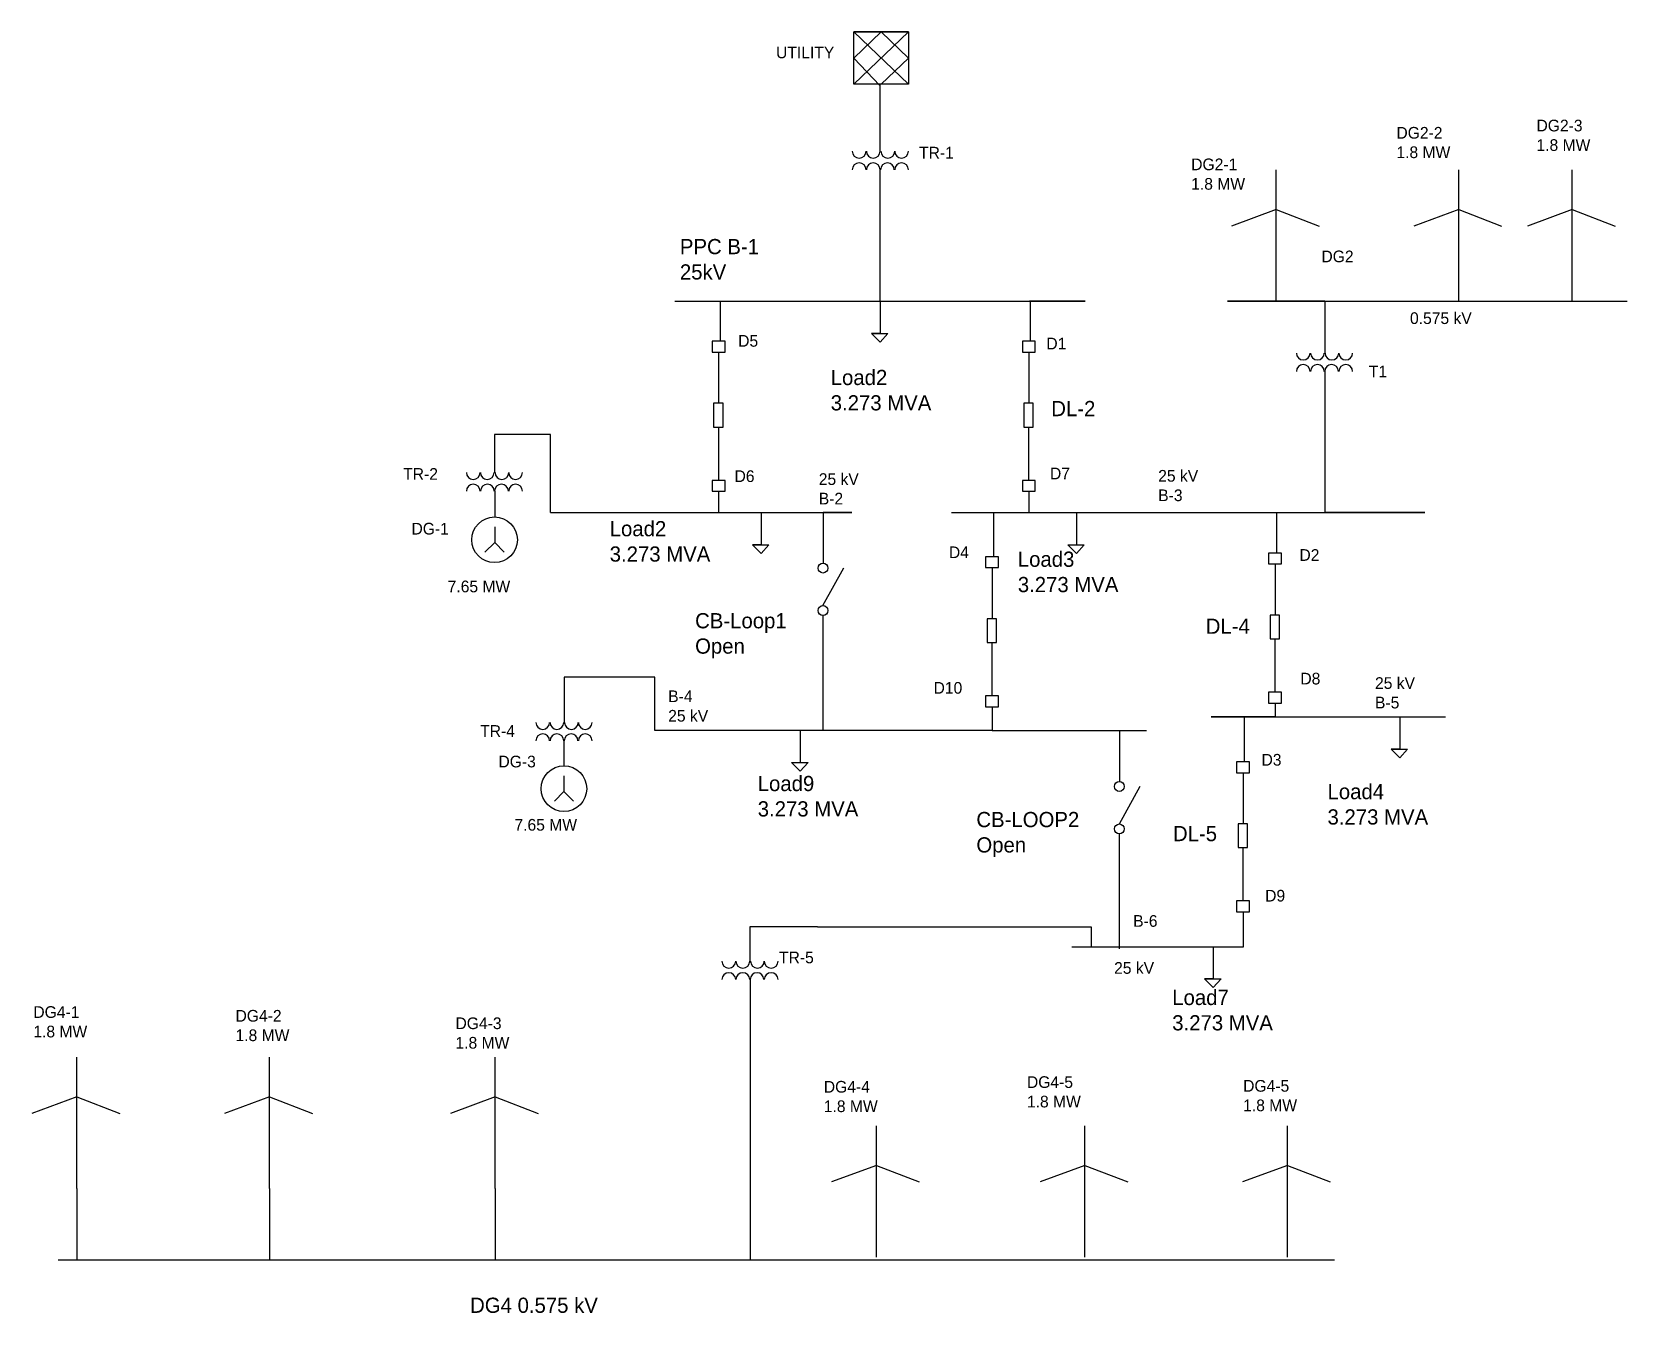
# Model space of a CAD drawing. Header units: inches. Extents: x 10 to 147, y -22 to 88.
import ezdxf

# ---------------------------------------------------------------- set-up
doc = ezdxf.new("R2010")
doc.units = ezdxf.units.IN
doc.header["$MEASUREMENT"] = 0

msp = doc.modelspace()

# ---------------------------------------------------------------- linework, layer by layer
for p, q in [((80.59, 83.26), (85.26, 87.74)), ((85.26, 87.74), (80.59, 87.74)), ((80.59, 87.74), (85.26, 83.26)), ((82.92, 87.74), (80.59, 85.5)), ((85.26, 85.5), (82.92, 87.74)), ((80.59, 85.5), (82.83, 83.16)), ((82.92, 83.26), (85.26, 85.5)), ((82.84, 77.53), (82.84, 83.26)), ((85.26, 83.26), (82.92, 83.26)), ((82.84, 64.71), (82.84, 76.03)), ((116.69, 72.56), (116.69, 75.95)), ((132.29, 72.56), (132.29, 75.95)), ((142, 72.56), (142, 75.95)), ((116.69, 72.56), (112.86, 71.14)), ((116.69, 64.71), (116.69, 72.56)), ((116.69, 72.56), (120.37, 71.14)), ((132.29, 72.56), (128.46, 71.14)), ((132.29, 64.71), (132.29, 72.56)), ((132.29, 72.56), (135.96, 71.14)), ((142, 72.56), (138.17, 71.14)), ((142, 64.71), (142, 72.56)), ((142, 72.56), (145.67, 71.14)), ((65.3, 64.71), (100.38, 64.71)), ((65.3, 64.71), (69.16, 64.71)), ((69.16, 64.71), (69.16, 61.28)), ((82.85, 64.71), (82.85, 61.96)), ((100.38, 64.71), (95.61, 64.71)), ((95.66, 64.71), (95.66, 61.28)), ((120.86, 64.71), (112.53, 64.71)), ((112.53, 64.71), (146.68, 64.71)), ((120.86, 64.71), (120.86, 60.28)), ((82.85, 61.96), (82.11, 61.96)), ((82.11, 61.96), (83.51, 61.96)), ((82.85, 61.22), (82.11, 61.96)), ((83.51, 61.96), (82.85, 61.22)), ((69.04, 60.35), (69.04, 56.02)), ((95.54, 60.35), (95.54, 56.02)), ((120.84, 58.7), (120.84, 56.68)), ((120.84, 56.68), (120.84, 46.63)), ((54.68, 53.32), (49.89, 53.32)), ((49.89, 53.32), (49.89, 50.03)), ((54.68, 46.63), (54.68, 53.32)), ((69.02, 53.95), (69.02, 49.4)), ((95.52, 53.95), (95.52, 49.4)), ((49.9, 48.48), (49.9, 46.26)), ((69.04, 48.46), (69.04, 46.63)), ((95.54, 48.46), (95.54, 46.63)), ((54.68, 46.63), (80.42, 46.63)), ((67.55, 46.63), (72.68, 46.63)), ((72.68, 46.63), (72.68, 43.88)), ((80.42, 46.63), (77.97, 46.63)), ((77.97, 46.63), (77.97, 42.31)), ((88.93, 46.63), (129.41, 46.63)), ((92.52, 46.63), (92.52, 42.85)), ((99.63, 46.63), (99.63, 43.88)), ((116.71, 46.6), (116.71, 43.17)), ((129.41, 46.63), (120.86, 46.63)), ((49.9, 45.41), (49.9, 44.08)), ((49.9, 44.08), (49.07, 43.25)), ((49.9, 44.08), (50.72, 43.25)), ((72.68, 43.88), (71.94, 43.88)), ((71.94, 43.88), (73.34, 43.88)), ((72.68, 43.14), (71.94, 43.88)), ((73.34, 43.88), (72.68, 43.14)), ((98.89, 43.88), (100.29, 43.88)), ((99.63, 43.14), (98.89, 43.88)), ((100.29, 43.88), (99.63, 43.14)), ((77.96, 38.69), (79.75, 41.91)), ((92.41, 41.93), (92.41, 37.59)), ((116.6, 42.25), (116.6, 37.91)), ((77.97, 35.91), (77.97, 37.84)), ((77.97, 28.01), (77.97, 35.91)), ((92.39, 35.53), (92.39, 30.97)), ((116.58, 35.85), (116.58, 31.29)), ((58.85, 32.55), (55.84, 32.55)), ((55.84, 32.55), (55.84, 28.54)), ((63.59, 32.55), (58.85, 32.55)), ((63.59, 28.01), (63.59, 32.55)), ((92.41, 30.04), (92.41, 28.01)), ((116.6, 30.35), (116.6, 29.18)), ((116.6, 29.18), (111.15, 29.18)), ((111.15, 29.18), (131.17, 29.18)), ((113.97, 29.09), (113.97, 25.32)), ((127.25, 29.16), (127.25, 26.41)), ((92.41, 28.01), (63.59, 28.01)), ((76.02, 28.01), (76.02, 25.26)), ((92.41, 28.01), (105.61, 28.01)), ((103.3, 27.96), (103.3, 23.64)), ((55.82, 27.2), (55.82, 24.98)), ((127.25, 26.41), (126.51, 26.41)), ((126.51, 26.41), (127.91, 26.41)), ((127.25, 25.67), (126.51, 26.41)), ((127.91, 26.41), (127.25, 25.67)), ((75.28, 25.26), (76.68, 25.26)), ((76.02, 24.52), (75.28, 25.26)), ((76.68, 25.26), (76.02, 24.52)), ((55.82, 24.13), (55.82, 22.8)), ((103.29, 20.02), (105.08, 23.24)), ((113.86, 24.39), (113.86, 20.05)), ((55.82, 22.8), (55, 21.97)), ((55.82, 22.8), (56.65, 21.97)), ((103.3, 17.24), (103.3, 19.17)), ((113.84, 17.99), (113.84, 13.43)), ((103.3, 9.34), (103.3, 17.24)), ((113.86, 12.5), (113.86, 10.47)), ((77.48, 11.22), (71.71, 11.22)), ((71.71, 11.22), (71.71, 8.16)), ((77.48, 11.22), (100.89, 11.22)), ((100.89, 11.22), (100.89, 9.49)), ((113.86, 10.47), (113.86, 9.49)), ((113.86, 9.49), (99.24, 9.49)), ((111.32, 9.52), (111.32, 6.77)), ((71.74, 6.7), (71.74, -17.26)), ((111.32, 6.77), (110.58, 6.77)), ((110.58, 6.77), (111.98, 6.77)), ((111.32, 6.03), (110.58, 6.77)), ((111.98, 6.77), (111.32, 6.03)), ((14.18, -3.31), (14.18, 0.08)), ((30.65, -3.31), (30.65, 0.08)), ((49.94, -3.31), (49.94, 0.08)), ((14.18, -3.31), (10.35, -4.73)), ((14.18, -11.16), (14.18, -3.31)), ((14.18, -3.31), (17.85, -4.73)), ((30.65, -3.31), (26.82, -4.73)), ((30.65, -11.16), (30.65, -3.31)), ((30.65, -3.31), (34.33, -4.73)), ((49.94, -3.31), (46.11, -4.73)), ((49.94, -11.16), (49.94, -3.31)), ((49.94, -3.31), (53.61, -4.73)), ((82.52, -9.18), (82.52, -5.79)), ((100.35, -9.18), (100.35, -5.79)), ((117.65, -9.18), (117.65, -5.79)), ((82.52, -9.18), (78.69, -10.6)), ((82.52, -17.04), (82.52, -9.18)), ((82.52, -9.18), (86.19, -10.6)), ((100.35, -9.18), (96.52, -10.6)), ((100.35, -17.04), (100.35, -9.18)), ((100.35, -9.18), (104.02, -10.6)), ((117.65, -9.18), (113.82, -10.6)), ((117.65, -17.04), (117.65, -9.18)), ((117.65, -9.18), (121.32, -10.6)), ((14.18, -11.16), (14.18, -17.26)), ((30.65, -11.16), (30.65, -17.26)), ((49.94, -11.16), (49.94, -17.26)), ((12.58, -17.26), (82.58, -17.26)), ((82.58, -17.26), (121.69, -17.26))]:
    msp.add_line(p, q)
for points in [[(80.59, 87.74), (85.26, 87.74), (85.26, 83.26), (80.59, 83.26)], [(68.49, 60.35), (69.59, 60.35), (69.59, 61.28), (68.49, 61.28)], [(95, 60.35), (96.09, 60.35), (96.09, 61.28), (95, 61.28)], [(68.61, 53.95), (69.42, 53.95), (69.42, 55.98), (68.61, 55.98)], [(95.12, 53.95), (95.93, 53.95), (95.93, 55.98), (95.12, 55.98)], [(68.49, 48.46), (69.59, 48.46), (69.59, 49.39), (68.49, 49.39)], [(95, 48.46), (96.09, 48.46), (96.09, 49.39), (95, 49.39)], [(91.86, 41.93), (92.95, 41.93), (92.95, 42.85), (91.86, 42.85)], [(116.05, 42.25), (117.14, 42.25), (117.14, 43.17), (116.05, 43.17)], [(91.98, 35.53), (92.79, 35.53), (92.79, 37.55), (91.98, 37.55)], [(116.17, 35.85), (116.98, 35.85), (116.98, 37.87), (116.17, 37.87)], [(91.86, 30.04), (92.95, 30.04), (92.95, 30.96), (91.86, 30.96)], [(116.05, 30.35), (117.14, 30.35), (117.14, 31.28), (116.05, 31.28)], [(113.31, 24.39), (114.4, 24.39), (114.4, 25.32), (113.31, 25.32)], [(113.43, 17.99), (114.24, 17.99), (114.24, 20.02), (113.43, 20.02)], [(113.31, 12.5), (114.4, 12.5), (114.4, 13.43), (113.31, 13.43)]]:
    msp.add_lwpolyline(points, close=True)
for centre, radius in [((49.89, 44.31), 1.95), ((77.96, 41.89), 0.424), ((77.96, 38.26), 0.424), ((77.96, 38.26), 0.424), ((55.82, 23.03), 1.95), ((103.29, 23.22), 0.424), ((103.29, 19.59), 0.424)]:
    msp.add_circle(centre, radius)
for centre, start, end in [((81.05, 77.53), 180, 0), ((81.05, 75.95), 360, 180), ((82.26, 77.53), 180, 0), ((82.26, 75.95), 360, 180), ((83.47, 75.95), 360, 180), ((83.5, 77.53), 180, 0), ((84.68, 77.53), 180, 0), ((84.68, 75.95), 360, 180), ((119.01, 60.28), 180, 0), ((120.22, 60.28), 180, 0), ((121.46, 60.28), 180, 0), ((122.64, 60.28), 180, 0), ((119.01, 58.7), 360, 180), ((120.22, 58.7), 360, 180), ((121.43, 58.7), 360, 180), ((122.64, 58.7), 360, 180), ((48.07, 50.06), 180, 0), ((49.27, 50.06), 180, 0), ((50.52, 50.06), 180, 0), ((51.69, 50.06), 180, 0), ((48.07, 48.48), 360, 180), ((49.28, 48.48), 360, 180), ((50.48, 48.48), 360, 180), ((51.69, 48.48), 360, 180), ((54.01, 28.69), 180, 0), ((55.22, 28.69), 180, 0), ((56.46, 28.69), 180, 0), ((57.64, 28.69), 180, 0), ((54.01, 27.12), 360, 180), ((55.22, 27.12), 360, 180), ((56.43, 27.12), 360, 180), ((57.64, 27.12), 360, 180), ((69.91, 8.28), 180, 0), ((71.11, 8.28), 180, 0), ((72.35, 8.28), 180, 0), ((73.53, 8.28), 180, 0), ((69.91, 6.7), 360, 180), ((71.11, 6.7), 360, 180), ((72.32, 6.7), 360, 180), ((73.53, 6.7), 360, 180)]:
    msp.add_arc(centre, 0.587, start, end)

# ---------------------------------------------------------------- texts
at = {"attachment_point": 1}
for s, insert, char_height, width in [('UTILITY', (73.95, 86.48), 1, 6.6327), ('DG2-2\\P1.8 MW', (126.97, 79.61), 1, 8.3417), ('DG2-3\\P1.8 MW', (138.94, 80.23), 1, 9.1914), ('TR-1', (86.17, 77.91), 1, 5.7929), ('DG2-1\\P1.8 MW', (109.43, 76.91), 1, 11.1996), ('PPC B-1\\P25kV', (65.73, 70.03), 1.3, 17.1153), ('DG2', (120.56, 69.04), 1, 9.0515), ('0.575 kV', (128.13, 63.76), 1, 10.2727), ('{\\C1;D5}', (70.71, 61.82), 1, 5.4067), ('{\\C1;D1}', (97.05, 61.59), 1, 3.3212), ('Load2\\P3.273 MVA', (78.62, 58.84), 1.3, 8.41), ('T1', (124.61, 59.2), 1, 6.7611), ('DL-2', (97.47, 56.18), 1.3, 8.796), ('TR-2', (42.08, 50.44), 1, 5.3972), ('{\\C1;D7}', (97.36, 50.48), 1, 4.7888), ('{\\C1;D6}', (70.4, 50.25), 1, 4.9433), ('25 kV\\PB-2', (77.6, 50), 1, 6.3303), ('25 kV\\PB-3', (106.61, 50.28), 1, 11.6904), ('DG-1', (42.79, 45.76), 1, 3.9744), ('Load2\\P3.273 MVA', (59.73, 45.91), 1.3, 11.4354), ('{\\C1;D4}', (88.72, 43.74), 1, 3.1484), ('Load3\\P3.273 MVA', (94.61, 43.3), 1.3, 20.3865), ('{\\C1;D2}', (118.68, 43.51), 1, 6.0246), ('7.65 MW', (45.88, 40.82), 1, 8.3904), ('CB-Loop1\\POpen', (67.03, 38.04), 1.3, 20.8066), ('DL-4', (110.67, 37.57), 1.3, 6.5301), ('{\\C1;D8}', (118.76, 32.94), 1, 5.2522), ('B-4\\P25 kV', (64.73, 31.43), 1, 7.7207), ('{\\C1;D10}', (87.41, 32.15), 1, 3.8828), ('25 kV\\PB-5', (125.14, 32.56), 1, 10.9238), ('TR-4', (48.66, 28.46), 1, 5.73), ('{\\C1;D3}', (115.44, 26), 1, 7.1059), ('DG-3', (50.22, 25.85), 1, 6.384), ('Load9\\P3.273 MVA', (72.38, 24.12), 1.3, 13.9268), ('Load4\\P3.273 MVA', (121.08, 23.43), 1.3, 27.8456), ('7.65 MW', (51.59, 20.44), 1, 7.0482), ('CB-LOOP2\\POpen', (91.07, 21.04), 1.3, 16.7735), ('DL-5', (107.87, 19.84), 1.3, 7.1809), ('{\\C1;D9}', (115.75, 14.38), 1, 4.4798), ('B-6', (104.47, 12.22), 1, 7.256), ('TR-5', (74.2, 9.1), 1, 10.257), ('25 kV', (102.84, 8.2), 1, 5.9403), ('Load7\\P3.273 MVA', (107.81, 5.83), 1.3, 20.0462), ('DG4-1\\P1.8 MW', (10.47, 4.43), 1, 20.1577), ('DG4-2\\P1.8 MW', (27.75, 4.11), 1, 6.7192), ('DG4-3\\P1.8 MW', (46.55, 3.47), 1, 8.2391), ('DG4-4\\P1.8 MW', (78.03, -1.96), 1, 8.879), ('DG4-5\\P1.8 MW', (95.39, -1.56), 1, 10.7988), ('DG4-5\\P1.8 MW', (113.87, -1.88), 1, 9.2789), ('DG4 0.575 kV', (47.8, -20.49), 1.3, 34.827)]:
    msp.add_mtext(s, dxfattribs=dict(at, insert=insert, char_height=char_height, width=width))

doc.saveas('drawing.dxf')
